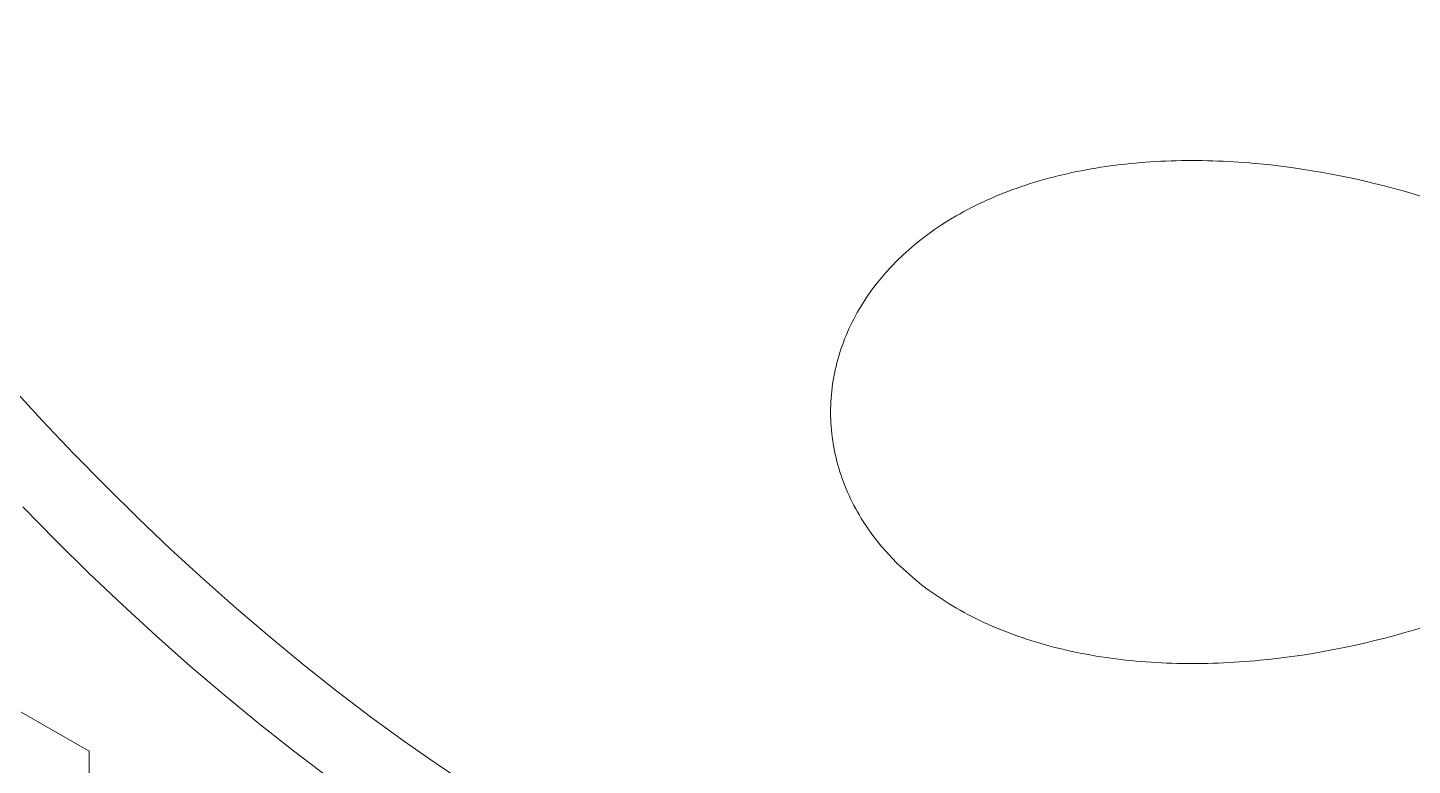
# Model space of a CAD drawing. Header units: inches. Extents: x 0.1 to 10.9, y 0.1 to 8.4.
# Drawn here: x 9.7449 to 10.1413, y 6.8434 to 7.0544 of the extents above; entities that cross this region are included whole.
import ezdxf

# ---------------------------------------------------------------- set-up
doc = ezdxf.new("R2010")
doc.units = ezdxf.units.IN
doc.header["$MEASUREMENT"] = 0

msp = doc.modelspace()

# ---------------------------------------------------------------- linework, layer by layer
at = {"color": 7, "linetype": 'Continuous', "lineweight": 0}
for p, q in [((9.74301, 6.85857), (9.76243, 6.84736)), ((9.76243, 6.84736), (9.76243, 6.76162))]:
    msp.add_line(p, q, dxfattribs=at)
at = {"color": 7, "linetype": 'Continuous', "lineweight": 0, "flags": 128}
for points in [[(9.74005, 6.95179), (9.74901, 6.94203), (9.75806, 6.93249), (9.76721, 6.92317), (9.77644, 6.91407), (9.78576, 6.90521), (9.79516, 6.89659), (9.80462, 6.88821), (9.81415, 6.88008), (9.82373, 6.87221), (9.83337, 6.8646), (9.84304, 6.85726), (9.85275, 6.8502), (9.8625, 6.8434), (9.87226, 6.83689)], [(9.8309, 6.83991), (9.82094, 6.84746), (9.81103, 6.85529), (9.80118, 6.86339), (9.79138, 6.87175), (9.78164, 6.88037), (9.77198, 6.88924), (9.76239, 6.89836), (9.75289, 6.90771), (9.74348, 6.9173)]]:
    msp.add_lwpolyline(points, dxfattribs=at)
at = {"color": 7, "linetype": 'Continuous', "lineweight": 0}
msp.add_arc((10.66041, 7.68933), 1.39445, 207.08687, 229.05584, dxfattribs=at)
msp.add_open_spline([(10.1847, 6.98874), (10.19047, 6.98541), (10.19557, 6.98196), (10.20449, 6.97483), (10.20834, 6.97111), (10.21449, 6.9636), (10.21681, 6.95982), (10.21994, 6.95215), (10.22073, 6.94824), (10.22072, 6.93671), (10.21753, 6.92894), (10.20836, 6.91778), (10.20454, 6.91409), (10.19554, 6.90691), (10.19045, 6.90348), (10.17906, 6.89691), (10.17271, 6.89373), (10.15931, 6.88797), (10.15223, 6.88534), (10.12984, 6.87833), (10.11388, 6.87496), (10.08968, 6.87263), (10.08172, 6.87232), (10.06603, 6.87269), (10.0582, 6.87339), (10.04333, 6.87585), (10.03626, 6.87759), (10.02282, 6.88217), (10.01648, 6.88502), (9.99941, 6.89486), (9.99022, 6.90344), (9.98101, 6.9179), (9.97865, 6.92306), (9.97552, 6.93359), (9.97473, 6.93894), (9.97472, 6.94974), (9.97552, 6.95521), (9.97862, 6.9657), (9.98093, 6.97079), (9.99018, 6.98542), (9.99923, 6.99392), (10.01644, 7.00387), (10.02266, 7.00665), (10.03603, 7.01122), (10.04327, 7.013), (10.05812, 7.01544), (10.06578, 7.01613), (10.08159, 7.01651), (10.08965, 7.01619), (10.11361, 7.01389), (10.12976, 7.01052), (10.15199, 7.0036), (10.15922, 7.00095), (10.17268, 6.99517), (10.17893, 6.99207), (10.1847, 6.98874)], degree=3, knots=[0, 0, 0, 0, 0.03125, 0.03125, 0.0625, 0.0625, 0.09375, 0.09375, 0.125, 0.125, 0.1875, 0.1875, 0.21875, 0.21875, 0.25, 0.25, 0.28125, 0.28125, 0.3125, 0.3125, 0.375, 0.375, 0.40625, 0.40625, 0.4375, 0.4375, 0.46875, 0.46875, 0.5, 0.5, 0.5625, 0.5625, 0.59375, 0.59375, 0.625, 0.625, 0.65625, 0.65625, 0.6875, 0.6875, 0.75, 0.75, 0.78125, 0.78125, 0.8125, 0.8125, 0.84375, 0.84375, 0.875, 0.875, 0.9375, 0.9375, 0.96875, 0.96875, 1, 1, 1, 1], dxfattribs=at)

doc.saveas('drawing.dxf')
